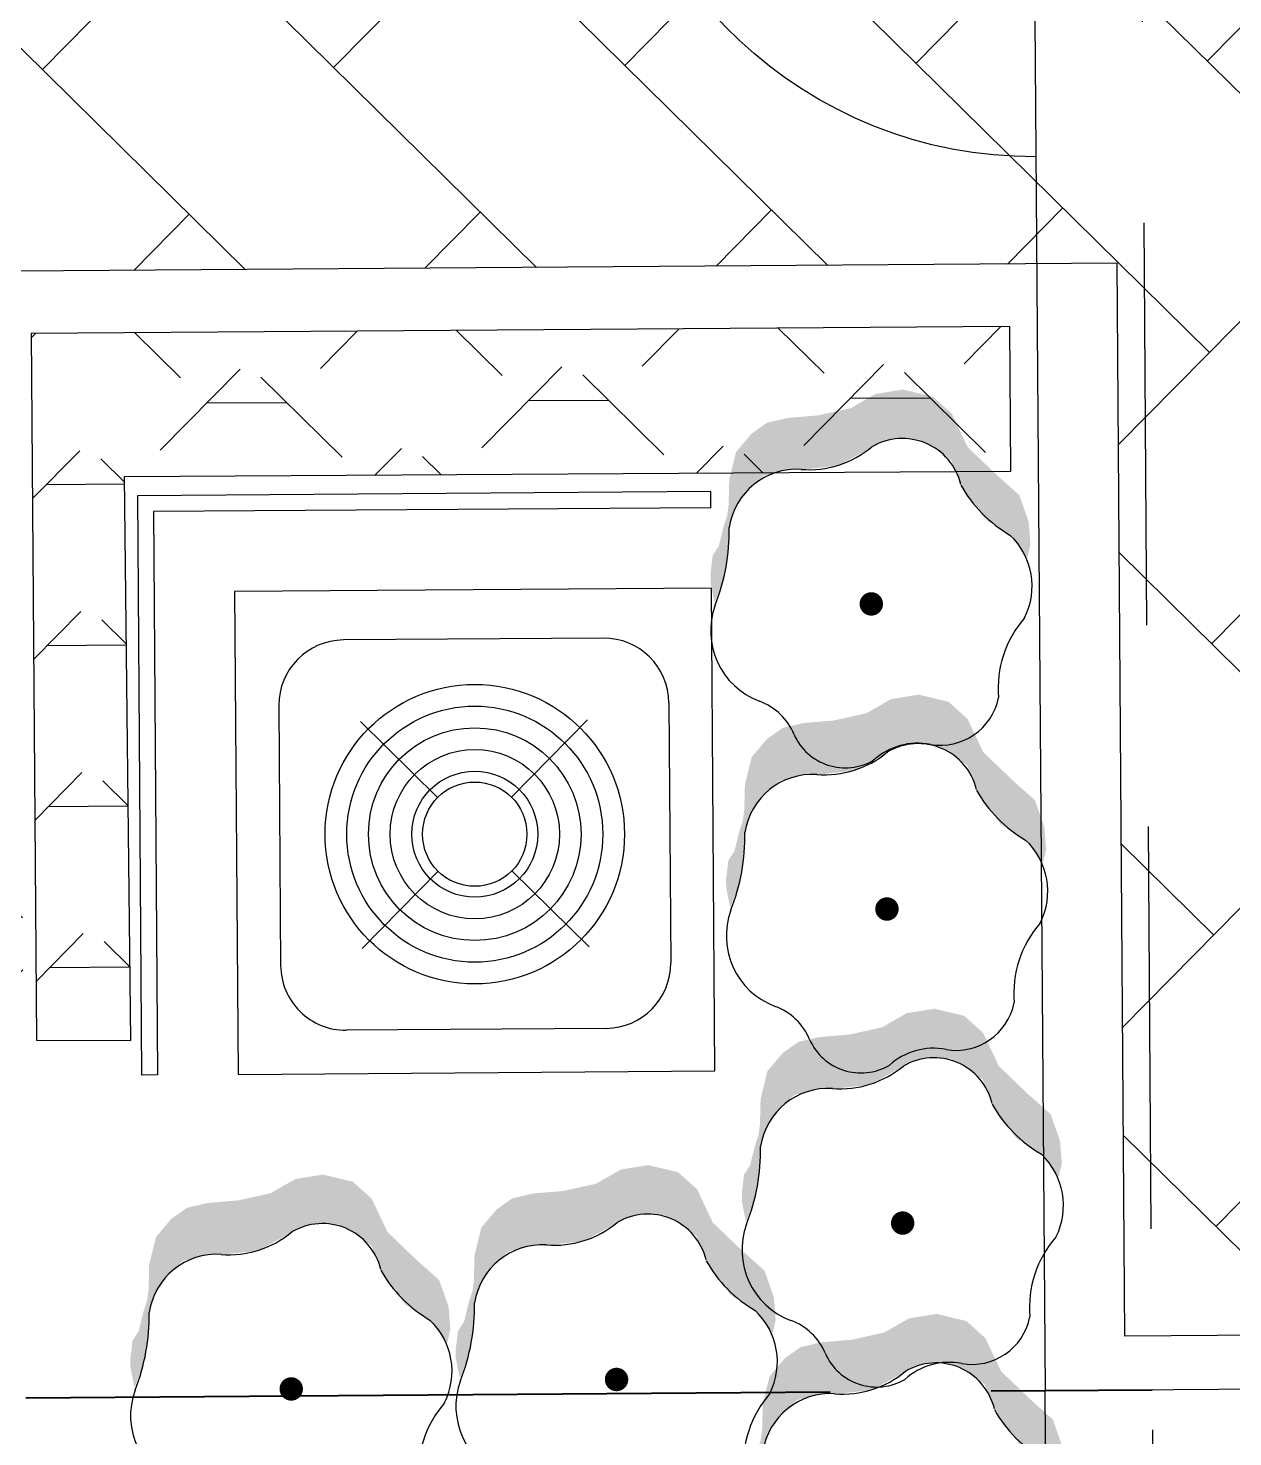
# Model space of a CAD drawing. Header units: feet. Extents: x 919634 to 928945, y 707022 to 708026.
# Drawn here: x 921010.01 to 921017.5, y 707295.02 to 707303.78 of the extents above; entities that cross this region are included whole.
import ezdxf

# ---------------------------------------------------------------- set-up
doc = ezdxf.new("R2010")
doc.units = ezdxf.units.FT
doc.header["$LTSCALE"] = 20
doc.header["$MEASUREMENT"] = 0
doc.linetypes.add('Site Plan$0$HIDDEN2', pattern=[0.1875, 0.125, -0.0625])
doc.linetypes.add('Site Plan$0$PHANTOM2', pattern=[1.25, 0.625, -0.125, 0.125, -0.125, 0.125, -0.125])
for name, color, linetype in [('-u-site-xref', 7, 'Continuous'), ('Site Plan$0$-u-site-fence', 4, 'Site Plan$0$FENCELINE1'), ('Site Plan$0$A-DOOR-EXT_WINDOWS', 253, 'Continuous'), ('Site Plan$0$A-HVAC-EXT', 253, 'Continuous'), ('Site Plan$0$SP-BLDG-ROOF ABOVE', 4, 'Site Plan$0$HIDDEN2'), ('Site Plan$0$SP-LOT PAVERS', 254, 'Continuous'), ('x-RL TH4-LP Block$0$L-002', 253, 'Continuous'), ('x-RL TH4-LP Block$0$LK-SHRB-035M', 253, 'Continuous'), ('x-RL TH4-LP Block$0$LK-SHRB-TRNK', 253, 'Continuous'), ('x-RL TH4-LP Block$0$LP-PATT-SHAR', 253, 'Continuous'), ('x-RL TH4-LP Block$0$LP-SHAR-BRDR-CONT', 253, 'Continuous'), ('x-RL TH4-LP Block$0$LP-SHRB', 253, 'Continuous')]:
    doc.layers.add(name, color=color, linetype=linetype)
doc.layers.add('Site Plan$0$SP-LOT LINES', color=252, linetype='Site Plan$0$PHANTOM2', lineweight=40)
doc.layers.add('Site Plan$0$SP-SIDEWALK', color=2, linetype='Continuous', lineweight=25)
doc.layers.add('x-RL TH4-LP Block$0$LK-SHRB-SHAD', color=253, linetype='Continuous', plot=False)
doc.layers.get('-u-site-xref').off()
doc.linetypes.add('Site Plan$0$FENCELINE1', pattern='A,0.25,-0.1,[133,ltypeshp.shx,S=0.1,R=0,X=-0.1,Y=0],-0.1,1', length=1.45)

# ---------------------------------------------------------------- blocks, each defined once
blk = doc.blocks.new('Site Plan$0$A$C11AE1C12')
at = {"layer": 'Site Plan$0$A-HVAC-EXT'}
for p, q in [((44.00000011394877, 44.54105635897122), (1.139487721957266e-07, 44.54105635897122)), ((1.139487721957266e-07, 44.54105635897122), (1.139487721957266e-07, 2.501133167243097e-06)), ((44.00000011394877, 2.501133167243097e-06), (44.00000011394877, 44.54105635897122)), ((34.00000011394877, 40.00000250113317), (10.00000011394877, 40.00000250113317)), ((4.000000113948772, 34.00000250113317), (4.000000113948772, 10.00000250113317)), ((40.00000011394877, 34.00000250113317), (40.00000011394877, 10.00000250113317)), ((18.5977306969362, 25.40227191814392), (11.52666288505861, 32.47333973002787)), ((25.40226953096135, 25.40227191814392), (32.47333734284621, 32.47333973002787)), ((11.52666288505861, 11.52666527223846), (18.5977306969362, 18.59773308412241)), ((32.47333734284621, 11.52666527223846), (25.40226953096135, 18.59773308412241)), ((34.00000011394877, 4.000002501133167), (10.00000011394877, 4.000002501133167)), ((1.139487721957266e-07, 2.501133167243097e-06), (44.00000011394877, 2.501133167243097e-06))]:
    blk.add_line(p, q, dxfattribs=at)
for radius in [13.81153555240985, 11.81153555240985, 9.81153555240985, 7.81153555240985, 5.81153555240985, 4.81153555240985]:
    blk.add_circle((22.00000011394877, 22.00000250113317), radius, dxfattribs=at)
for centre, start, end in [((10.00000011394877, 34.00000250113317), 90, 180), ((34.00000011394877, 34.00000250113317), 0, 90), ((10.00000011394877, 10.00000250113317), 180, 270), ((34.00000011394877, 10.00000250113317), 270, 0)]:
    blk.add_arc(centre, 6, start, end, dxfattribs=at)
blk = doc.blocks.new('Site Plan$0$A$C05C92244')
at = {"layer": 'Site Plan$0$A-DOOR-EXT_WINDOWS'}
blk.add_lwpolyline([(32.00389335552609, 32.04769828175449), (32.00389335552609, 0.04381521808500111), (30.40369920234298, 0.04381521808500111), (30.40369920234298, 32.04769828175449)], close=True, dxfattribs=at)
blk.add_arc((32.07979910527501, 32.07980389018303), 32.07980487913881, 180.0573418751565, 267.0050566959838, dxfattribs=at)
blk = doc.blocks.new('Site Plan')
at = {"layer": 'Site Plan$0$SP-LOT PAVERS'}
h = blk.add_hatch(dxfattribs=at)
h.set_pattern_fill('AR-HBONE', color=256, scale=0.32, angle=-89.58178215075662)
h.set_pattern_definition([(315.4182178492434, (0, 0), (1.810145136983853, 0.01321298806884015), [3.84, -1.28]), (45.41821784924338, (0.9116790626081567, -0.8984660745381309), (1.810145136983853, 0.01321298806884), [3.84, -1.28])])
h.paths.add_polyline_path([(921009.9839636243, 707297.2674398915), (921009.9482327544, 707302.267369014), (921016.7801595858, 707302.3166832257), (921016.8278002234, 707295.650184147), (921022.328941993, 707295.6890080756), (921022.2527170028, 707306.3554023836), (921002.003234059, 707306.2106940036), (921001.9317731294, 707316.2104388708), (920989.848698126, 707316.1240898904), (920989.9844742971, 707297.1245180732)])
at = {"layer": 'Site Plan$0$-u-site-fence', "ltscale": 0.15}
blk.add_line((921016.297012127, 707295.3125606033, -0.0005186862769879364), (921022.3313242252, 707295.355655081, -0.0005186828971940173), dxfattribs=at)
at = {"layer": 'Site Plan$0$-u-site-fence', "ltscale": 0.15, "elevation": -0.0005186862564574118}
for points in [[(921016.2505976567, 707306.3125095862), (921016.3336674947, 707295.3128225526)], [(921016.4078116961, 707284.3130717339), (921016.3336674947, 707295.3128225526)]]:
    blk.add_lwpolyline(points, dxfattribs=at)
at = {"layer": 'Site Plan$0$SP-BLDG-ROOF ABOVE', "elevation": -0.0005186858842963783}
blk.add_lwpolyline([(921016.9195198489, 707306.3172898884), (921017.0767338882, 707284.317852036)], dxfattribs=at)
at = {"layer": 'Site Plan$0$SP-LOT LINES', "ltscale": 0.4, "elevation": -0.0005187010065281598}
for points in [[(921083.9963695528, 707295.796358849), (921083.8391555105, 707317.7957971088), (920989.8415556733, 707317.1240643827), (920989.9987697157, 707295.124626123)], [(921083.9963695528, 707295.796358849), (921084.1535835951, 707273.7969205893), (920990.1559837579, 707273.1251878632), (920989.9987697157, 707295.124626123)]]:
    blk.add_lwpolyline(points, close=True, dxfattribs=at)
at = {"layer": 'Site Plan$0$SP-SIDEWALK'}
for p, q in [((921016.7801595858, 707302.3166832257, -0.0005186859783595285), (921009.9482327543, 707302.2673690142, -0.0005186898048963448)), ((921016.8278002465, 707295.6501809121, -0.0005186859783595285), (921016.7801595858, 707302.3166832257, -0.0005186859783595285)), ((921014.2548135007, 707300.8981094818, -0.0005186873984012173), (921010.6915518915, 707300.8726454333, -0.0005186893941697701)), ((921010.6915518915, 707300.8726454333, -0.0005186893941697701), (921010.717278233, 707297.2726803633, -0.0005186893941697701)), ((921014.25552811, 707300.7981120351, -0.0005186873984012173), (921014.2548135007, 707300.8981094818, -0.0005186873984012173)), ((921014.25552811, 707300.7981120351, -0.0005186873984012173), (921010.7922639474, 707300.7733625959, -0.0005186893381616008)), ((921010.7922639474, 707300.7733625959, -0.0005186893381616008), (921010.8172756797, 707297.2733949726, -0.0005186893381616008)), ((921010.8172756797, 707297.2733949726, -0.0005186893381616008), (921010.717278233, 707297.2726803633, -0.0005186893941697701)), ((921022.328941993, 707295.6890080756, -0.0005186828971940173), (921016.8278002465, 707295.6501809121, -0.0005186859783595285))]:
    blk.add_line(p, q, dxfattribs=at)
at = {"layer": 'Site Plan$0$-u-site-fence', "xscale": -0.08333333333333348, "yscale": 0.08333333333333336, "zscale": 0.08333333333333334, "rotation": 270.3629522454309}
blk.add_blockref('Site Plan$0$A$C05C92244', (921013.6046454097, 707302.9617983915, -0.0005186877542794644), dxfattribs=at)
at = {"layer": 'Site Plan$0$A-HVAC-EXT', "extrusion": (5.600673917627439e-10, 4.002395768954752e-12, -1), "xscale": -0.06735359270068556, "yscale": 0.06735359270068556, "zscale": -0.06735359270068556, "rotation": 359.5905555558949}
blk.add_blockref('Site Plan$0$A$C11AE1C12', (-921011.317262499, 707297.2770248416, 0.001037348347992893), dxfattribs=at)
blk = doc.blocks.new('x-RL TH4-LP Block$0$SHRUB-LRG-003')
at = {"layer": 'x-RL TH4-LP Block$0$LK-SHRB-SHAD'}
blk.add_hatch(color=256, dxfattribs=at).paths.add_polyline_path([(0.5823448908860502, 0.3294315330898989), (0.5474295743357604, 0.3798421583341067), (0.4893238386986631, 0.4296183674934504), (0.400550371658305, 0.4519936910694149), (0.3208870769566605, 0.4544816724315837), (0.2860343821121365, 0.4594576421304382), (0.2561606452339937, 0.4694095780408851), (0.2486922110144558, 0.4718975594030503), (0.1889447372581845, 0.4868254650123554), (0.1590710003800417, 0.5067293333459943), (0.11923935302916, 0.511705303044856), (0.1018130083369986, 0.5141932878942725), (0.07193927145885759, 0.5141932878942725), (0.007212845196280071, 0.5017533671343983), (0.08312134347994338, 0.472746950344888, 0.0648646510172338), (0.2481422112722598, 0.4529773142842117, -0.006063235190741959), (0.2533806476452352, 0.4520754065480297), (0.2561606452339902, 0.4519936910694149), (0.2585664089195543, 0.4510528702587173, -0.1298769770943451), (0.3586502616521212, 0.400835352371999), (0.368187158527018, 0.3947700604561533), (0.4129977638442224, 0.342522399541739), (0.4175474829881125, 0.3167561325976109, -0.1111018158062776), (0.4322477985017148, 0.2216692041627049, 0.003608637105293954), (0.431885593835192, 0.2171288508789928), (0.4421116295042538, 0.1115232379830715, 0.01201918114312195), (0.4464416540740839, 0.0969859283029848), (0.4827031480732327, 0.02903643405529621), (0.4970634082651255, 0.001177367000945395, 0.007063647914282343), (0.5026189744786382, -0.00579533988766201, -0.04880061465009704), (0.518194794484776, -0.03981776106626), (0.5250242771372431, -0.05306703459047668), (0.5250242771372431, -0.06513047457167076, -0.09793779078480093), (0.5250242771372431, -0.1396888812866095), (0.5250242771372431, -0.1575623564192981), (0.5158012560104854, -0.1715592789416718, -0.1076578746823846), (0.4707952584374393, -0.2398607012645968), (0.4578083691614321, -0.2595696968859471), (0.370676634780164, -0.2919134859794639), (0.2686080374199129, -0.3665530000769373), (0.2138395216300193, -0.4511444535721196), (0.1441341374010587, -0.5009041296371031), (0.1864552610050332, -0.51085606554755), (0.258650126947229, -0.5058800993359576), (0.344995822146057, -0.4763531505789693), (0.4105082821309782, -0.4038727588693121), (0.5001294927654047, -0.3118173578003578), (0.6071770480920389, -0.2620576782481194), (0.6619994876735564, -0.2016774924870717), (0.6854234018013692, -0.1064774068995753), (0.6719034798147039, -0.01823526064753622), (0.6270928744974942, 0.06138022314879166), (0.6046875718388893, 0.1658755449776095), (0.597219137619355, 0.2629069157454111)])
at = {"layer": 'x-RL TH4-LP Block$0$LK-SHRB-035M'}
for centre, radius, start, end in [((-0.08377323303944628, 0.2740128446012911), 0.2410148314504328, 69.66030257962692, 159.1136661743777), ((0.2415069132607339, 1.096206151856169), 0.643263060235758, 247.94846777484, 270.5910199691075), ((0.2135752346658641, 0.2365424991404126), 0.219177793304975, 356.1089469460938, 80.92588036899473), ((-0.4874905437243253, 0.4274506444509889), 0.1908777990837059, 291.9961274456699, 339.2865678889345), ((-0.344252865652015, 0.08553475810634126), 0.1798612492954901, 113.5090499786346, 209.6004086586038), ((0.7466102499786107, 0.1943064552262719), 0.315551059145618, 175.025396269356, 219.3558172424028), ((-0.6576237495174588, -0.1441039940954916), 0.2108728950657779, 348.5773534052316, 41.88863027199043), ((0.3365289680545622, -0.1024096779291419), 0.1921463519017287, 283.2700858267119, 30.18650749245084), ((-0.2650016799213013, -0.2198436052661243), 0.189005064244361, 169.6436695143775, 258.5100727003759), ((0.5861506970211963, -0.6644766057150449), 0.4288702278534303, 119.0130174089596, 149.3178692318652), ((-0.2765590912944358, -0.7487424786725079), 0.3446705058437789, 48.53128869969252, 94.3414469668017), ((0.05444515316131593, -0.2900011770142932), 0.2252759235935523, 242.8610345167374, 316.301893373953)]:
    blk.add_arc(centre, radius, start, end, dxfattribs=at)
at = {"layer": 'x-RL TH4-LP Block$0$LK-SHRB-TRNK', "const_width": 0.0375}
blk.add_lwpolyline([(-0.01875000000000071, 0, 1), (0.01875000000000071, 0, 1)], format="xyb", close=True, dxfattribs=at)
blk = doc.blocks.new('x-RL TH4-LP Block', base_point=(1241.699483058648, -401.8217039814917))
at = {"layer": 'x-RL TH4-LP Block$0$LP-PATT-SHAR'}
h = blk.add_hatch(dxfattribs=at)
h.set_pattern_fill('LAFX-A435-CHAINLINK', color=256, scale=10, pattern_type=2)
h.set_pattern_definition([(45, (1297.248423199751, -333.0392948485678), (0, 10.0000000000064), [0.7071099999999999, -13.4350288425]), (45, (1295.248423199751, -333.0392948485678), (0, 10.0000000000064), [0.7071099999999999, -13.4350288425]), (45, (1297.248423199751, -331.0392948485678), (0, 10.0000000000064), [0.7071099999999999, -13.4350288425]), (45, (1296.748423199751, -330.0392948485678), (0, 10.0000000000064), [0.7071099999999999, -13.4350288425]), (45, (1293.248423199751, -333.0392948485678), (0, 10.0000000000064), [0.7071099999999999, -13.4350288425]), (45, (1295.248423199751, -331.0392948485678), (0, 10.0000000000064), [0.7071099999999999, -13.4350288425]), (45, (1297.248423199751, -329.0392948485678), (0, 10.0000000000064), [0.7071099999999999, -13.4350288425]), (45, (1295.748423199751, -330.0392948485678), (0, 10.0000000000064), [0.7071099999999999, -13.4350288425]), (45, (1296.748423199751, -328.0392948485678), (0, 10.0000000000064), [0.7071099999999999, -13.4350288425]), (45, (1294.748423199751, -330.0392948485678), (0, 10.0000000000064), [0.7071099999999999, -13.4350288425]), (45, (1293.248423199751, -331.0392948485678), (0, 10.0000000000064), [0.7071099999999999, -13.4350288425]), (45, (1295.248423199751, -329.0392948485678), (0, 10.0000000000064), [0.7071099999999999, -13.4350288425]), (45, (1297.248423199751, -327.0392948485678), (0, 10.0000000000064), [0.7071099999999999, -13.4350288425]), (45, (1293.748423199751, -330.0392948485678), (0, 10.0000000000064), [0.7071099999999999, -13.4350288425]), (45, (1295.748423199751, -328.0392948485678), (0, 10.0000000000064), [0.7071099999999999, -13.4350288425]), (45, (1294.748423199751, -328.0392948485678), (0, 10.0000000000064), [0.7071099999999999, -13.4350288425]), (45, (1296.748423199751, -326.0392948485678), (0, 10.0000000000064), [0.7071099999999999, -13.4350288425]), (45, (1293.248423199751, -329.0392948485678), (0, 10.0000000000064), [0.7071099999999999, -13.4350288425]), (45, (1295.248423199751, -327.0392948485678), (0, 10.0000000000064), [0.7071099999999999, -13.4350288425]), (45, (1293.748423199751, -328.0392948485678), (0, 10.0000000000064), [0.7071099999999999, -13.4350288425]), (45, (1295.748423199751, -326.0392948485678), (0, 10.0000000000064), [0.7071099999999999, -13.4350288425]), (45, (1296.748423199751, -324.0392948485678), (0, 10.0000000000064), [0.7071099999999999, -13.4350288425]), (45, (1294.748423199751, -326.0392948485678), (0, 10.0000000000064), [0.7071099999999999, -13.4350288425]), (45, (1293.248423199751, -327.0392948485678), (0, 10.0000000000064), [0.7071099999999999, -13.4350288425]), (45, (1293.748423199751, -326.0392948485678), (0, 10.0000000000064), [0.7071099999999999, -13.4350288425]), (45, (1295.748423199751, -324.0392948485678), (0, 10.0000000000064), [0.7071099999999999, -13.4350288425]), (45, (1294.748423199751, -324.0392948485678), (0, 10.0000000000064), [0.7071099999999999, -13.4350288425]), (45, (1293.248423199751, -325.0392948485678), (0, 10.0000000000064), [0.7071099999999999, -13.4350288425]), (45, (1293.748423199751, -324.0392948485678), (0, 10.0000000000064), [0.7071099999999999, -13.4350288425]), (45, (1292.248423199751, -325.0392948485678), (0, 10.0000000000064), [0.7071099999999999, -13.4350288425]), (45, (1296.748423199751, -332.0392948485678), (0, 10.0000000000064), [0.7071099999999999, -13.4350288425]), (45, (1295.748423199751, -332.0392948485678), (0, 10.0000000000064), [0.7071099999999999, -13.4350288425]), (45, (1294.748423199751, -332.0392948485678), (0, 10.0000000000064), [0.7071099999999999, -13.4350288425]), (45, (1293.748423199751, -332.0392948485678), (0, 10.0000000000064), [0.7071099999999999, -13.4350288425]), (45, (1292.248423199751, -333.0392948485678), (0, 10.0000000000064), [0.7071099999999999, -13.4350288425]), (45, (1291.248423199751, -333.0392948485678), (0, 10.0000000000064), [0.7071099999999999, -13.4350288425]), (45, (1292.248423199751, -331.0392948485678), (0, 10.0000000000064), [0.7071099999999999, -13.4350288425]), (45, (1290.248423199751, -333.0392948485678), (0, 10.0000000000064), [0.7071099999999999, -13.4350288425]), (45, (1292.748423199751, -330.0392948485678), (0, 10.0000000000064), [0.7071099999999999, -13.4350288425]), (45, (1291.248423199751, -331.0392948485678), (0, 10.0000000000064), [0.7071099999999999, -13.4350288425]), (45, (1289.248423199751, -333.0392948485678), (0, 10.0000000000064), [0.7071099999999999, -13.4350288425]), (45, (1291.748423199751, -330.0392948485678), (0, 10.0000000000064), [0.7071099999999999, -13.4350288425]), (45, (1292.248423199751, -329.0392948485678), (0, 10.0000000000064), [0.7071099999999999, -13.4350288425]), (45, (1290.248423199751, -331.0392948485678), (0, 10.0000000000064), [0.7071099999999999, -13.4350288425]), (45, (1288.248423199751, -333.0392948485678), (0, 10.0000000000064), [0.7071099999999999, -13.4350288425]), (45, (1292.748423199751, -328.0392948485678), (0, 10.0000000000064), [0.7071099999999999, -13.4350288425]), (45, (1290.748423199751, -330.0392948485678), (0, 10.0000000000064), [0.7071099999999999, -13.4350288425]), (45, (1291.248423199751, -329.0392948485678), (0, 10.0000000000064), [0.7071099999999999, -13.4350288425]), (45, (1289.248423199751, -331.0392948485678), (0, 10.0000000000064), [0.7071099999999999, -13.4350288425]), (45, (1291.748423199751, -328.0392948485678), (0, 10.0000000000064), [0.7071099999999999, -13.4350288425]), (45, (1289.748423199751, -330.0392948485678), (0, 10.0000000000064), [0.7071099999999999, -13.4350288425]), (45, (1292.248423199751, -327.0392948485678), (0, 10.0000000000064), [0.7071099999999999, -13.4350288425]), (45, (1290.248423199751, -329.0392948485678), (0, 10.0000000000064), [0.7071099999999999, -13.4350288425]), (45, (1288.248423199751, -331.0392948485678), (0, 10.0000000000064), [0.7071099999999999, -13.4350288425]), (45, (1292.748423199751, -326.0392948485678), (0, 10.0000000000064), [0.7071099999999999, -13.4350288425]), (45, (1290.748423199751, -328.0392948485678), (0, 10.0000000000064), [0.7071099999999999, -13.4350288425]), (45, (1288.748423199751, -330.0392948485678), (0, 10.0000000000064), [0.7071099999999999, -13.4350288425]), (45, (1291.248423199751, -327.0392948485678), (0, 10.0000000000064), [0.7071099999999999, -13.4350288425]), (45, (1289.248423199751, -329.0392948485678), (0, 10.0000000000064), [0.7071099999999999, -13.4350288425]), (45, (1291.748423199751, -326.0392948485678), (0, 10.0000000000064), [0.7071099999999999, -13.4350288425]), (45, (1289.748423199751, -328.0392948485678), (0, 10.0000000000064), [0.7071099999999999, -13.4350288425]), (45, (1287.748423199751, -330.0392948485678), (0, 10.0000000000064), [0.7071099999999999, -13.4350288425]), (45, (1290.248423199751, -327.0392948485678), (0, 10.0000000000064), [0.7071099999999999, -13.4350288425]), (45, (1288.248423199751, -329.0392948485678), (0, 10.0000000000064), [0.7071099999999999, -13.4350288425]), (45, (1292.748423199751, -324.0392948485678), (0, 10.0000000000064), [0.7071099999999999, -13.4350288425]), (45, (1290.748423199751, -326.0392948485678), (0, 10.0000000000064), [0.7071099999999999, -13.4350288425]), (45, (1288.748423199751, -328.0392948485678), (0, 10.0000000000064), [0.7071099999999999, -13.4350288425]), (45, (1289.248423199751, -327.0392948485678), (0, 10.0000000000064), [0.7071099999999999, -13.4350288425]), (45, (1291.748423199751, -324.0392948485678), (0, 10.0000000000064), [0.7071099999999999, -13.4350288425]), (45, (1289.748423199751, -326.0392948485678), (0, 10.0000000000064), [0.7071099999999999, -13.4350288425]), (45, (1287.748423199751, -328.0392948485678), (0, 10.0000000000064), [0.7071099999999999, -13.4350288425]), (45, (1288.248423199751, -327.0392948485678), (0, 10.0000000000064), [0.7071099999999999, -13.4350288425]), (45, (1290.748423199751, -324.0392948485678), (0, 10.0000000000064), [0.7071099999999999, -13.4350288425]), (45, (1288.748423199751, -326.0392948485678), (0, 10.0000000000064), [0.7071099999999999, -13.4350288425]), (45, (1289.248423199751, -325.0392948485678), (0, 10.0000000000064), [0.7071099999999999, -13.4350288425]), (45, (1289.748423199751, -324.0392948485678), (0, 10.0000000000064), [0.7071099999999999, -13.4350288425]), (45, (1287.748423199751, -326.0392948485678), (0, 10.0000000000064), [0.7071099999999999, -13.4350288425]), (45, (1288.248423199751, -325.0392948485678), (0, 10.0000000000064), [0.7071099999999999, -13.4350288425]), (45, (1288.748423199751, -324.0392948485678), (0, 10.0000000000064), [0.7071099999999999, -13.4350288425]), (45, (1287.748423199751, -324.0392948485678), (0, 10.0000000000064), [0.7071099999999999, -13.4350288425]), (45, (1292.748423199751, -332.0392948485678), (0, 10.0000000000064), [0.7071099999999999, -13.4350288425]), (45, (1291.748423199751, -332.0392948485678), (0, 10.0000000000064), [0.7071099999999999, -13.4350288425]), (45, (1290.748423199751, -332.0392948485678), (0, 10.0000000000064), [0.7071099999999999, -13.4350288425]), (45, (1289.748423199751, -332.0392948485678), (0, 10.0000000000064), [0.7071099999999999, -13.4350288425]), (45, (1288.748423199751, -332.0392948485678), (0, 10.0000000000064), [0.7071099999999999, -13.4350288425]), (45, (1287.748423199751, -332.0392948485678), (0, 10.0000000000064), [0.7071099999999999, -13.4350288425]), (45, (1296.248423199751, -333.0392948485678), (0, 10.0000000000064), [0.7071099999999999, -13.4350288425]), (45, (1296.248423199751, -331.0392948485678), (0, 10.0000000000064), [0.7071099999999999, -13.4350288425]), (45, (1294.248423199751, -333.0392948485678), (0, 10.0000000000064), [0.7071099999999999, -13.4350288425]), (45, (1296.248423199751, -329.0392948485678), (0, 10.0000000000064), [0.7071099999999999, -13.4350288425]), (45, (1294.248423199751, -331.0392948485678), (0, 10.0000000000064), [0.7071099999999999, -13.4350288425]), (45, (1296.248423199751, -327.0392948485678), (0, 10.0000000000064), [0.7071099999999999, -13.4350288425]), (45, (1294.248423199751, -329.0392948485678), (0, 10.0000000000064), [0.7071099999999999, -13.4350288425]), (45, (1297.248423199751, -325.0392948485678), (0, 10.0000000000064), [0.7071099999999999, -13.4350288425]), (45, (1296.248423199751, -325.0392948485678), (0, 10.0000000000064), [0.7071099999999999, -13.4350288425]), (45, (1294.248423199751, -327.0392948485678), (0, 10.0000000000064), [0.7071099999999999, -13.4350288425]), (45, (1295.248423199751, -325.0392948485678), (0, 10.0000000000064), [0.7071099999999999, -13.4350288425]), (45, (1294.248423199751, -325.0392948485678), (0, 10.0000000000064), [0.7071099999999999, -13.4350288425]), (45, (1291.248423199751, -325.0392948485678), (0, 10.0000000000064), [0.7071099999999999, -13.4350288425]), (45, (1290.248423199751, -325.0392948485678), (0, 10.0000000000064), [0.7071099999999999, -13.4350288425]), (90, (1297.748423199751, -324.5392948485678), (-10, 6.123233995736766e-16), [0.5, -9.5]), (90, (1297.748423199751, -332.5392948485678), (-10, 6.123233995736766e-16), [0.5, -9.5]), (90, (1297.748423199751, -330.5392948485678), (-10, 6.123233995736766e-16), [0.5, -9.5]), (90, (1297.748423199751, -328.5392948485678), (-10, 6.123233995736766e-16), [0.5, -9.5]), (90, (1297.748423199751, -326.5392948485678), (-10, 6.123233995736766e-16), [0.5, -9.5]), (90, (1297.248423199751, -331.5392948485678), (-10, 6.123233995736766e-16), [0.5, -9.5]), (90, (1297.248423199751, -329.5392948485678), (-10, 6.123233995736766e-16), [0.5, -9.5]), (90, (1297.248423199751, -327.5392948485678), (-10, 6.123233995736766e-16), [0.5, -9.5]), (90, (1297.248423199751, -325.5392948485678), (-10, 6.123233995736766e-16), [0.5, -9.5]), (90, (1297.248423199751, -323.5392948485678), (-10, 6.123233995736766e-16), [0.5, -9.5]), (90, (1296.748423199751, -332.5392948485678), (-10, 6.123233995736766e-16), [0.5, -9.5]), (90, (1296.748423199751, -330.5392948485678), (-10, 6.123233995736766e-16), [0.5, -9.5]), (90, (1296.748423199751, -328.5392948485678), (-10, 6.123233995736766e-16), [0.5, -9.5]), (90, (1296.748423199751, -326.5392948485678), (-10, 6.123233995736766e-16), [0.5, -9.5]), (90, (1296.748423199751, -324.5392948485678), (-10, 6.123233995736766e-16), [0.5, -9.5]), (90, (1296.748423199751, -332.5392948485678), (-10, 6.123233995736766e-16), [0.5, -9.5]), (90, (1296.748423199751, -330.5392948485678), (-10, 6.123233995736766e-16), [0.5, -9.5]), (90, (1296.748423199751, -328.5392948485678), (-10, 6.123233995736766e-16), [0.5, -9.5]), (90, (1296.748423199751, -326.5392948485678), (-10, 6.123233995736766e-16), [0.5, -9.5]), (90, (1296.748423199751, -324.5392948485678), (-10, 6.123233995736766e-16), [0.5, -9.5]), (90, (1296.248423199751, -331.5392948485678), (-10, 6.123233995736766e-16), [0.5, -9.5]), (90, (1296.248423199751, -329.5392948485678), (-10, 6.123233995736766e-16), [0.5, -9.5]), (90, (1296.248423199751, -327.5392948485678), (-10, 6.123233995736766e-16), [0.5, -9.5]), (90, (1296.248423199751, -325.5392948485678), (-10, 6.123233995736766e-16), [0.5, -9.5]), (90, (1296.248423199751, -323.5392948485678), (-10, 6.123233995736766e-16), [0.5, -9.5]), (90, (1295.748423199751, -332.5392948485678), (-10, 6.123233995736766e-16), [0.5, -9.5]), (90, (1295.748423199751, -332.5392948485678), (-10, 6.123233995736766e-16), [0.5, -9.5]), (90, (1295.748423199751, -330.5392948485678), (-10, 6.123233995736766e-16), [0.5, -9.5]), (90, (1295.748423199751, -330.5392948485678), (-10, 6.123233995736766e-16), [0.5, -9.5]), (90, (1295.748423199751, -328.5392948485678), (-10, 6.123233995736766e-16), [0.5, -9.5]), (90, (1295.748423199751, -328.5392948485678), (-10, 6.123233995736766e-16), [0.5, -9.5]), (90, (1295.748423199751, -326.5392948485678), (-10, 6.123233995736766e-16), [0.5, -9.5]), (90, (1295.748423199751, -326.5392948485678), (-10, 6.123233995736766e-16), [0.5, -9.5]), (90, (1295.748423199751, -324.5392948485678), (-10, 6.123233995736766e-16), [0.5, -9.5]), (90, (1295.748423199751, -324.5392948485678), (-10, 6.123233995736766e-16), [0.5, -9.5]), (90, (1295.248423199751, -331.5392948485678), (-10, 6.123233995736766e-16), [0.5, -9.5]), (90, (1295.248423199751, -329.5392948485678), (-10, 6.123233995736766e-16), [0.5, -9.5]), (90, (1295.248423199751, -327.5392948485678), (-10, 6.123233995736766e-16), [0.5, -9.5]), (90, (1295.248423199751, -325.5392948485678), (-10, 6.123233995736766e-16), [0.5, -9.5]), (90, (1295.248423199751, -323.5392948485678), (-10, 6.123233995736766e-16), [0.5, -9.5]), (90, (1294.748423199751, -332.5392948485678), (-10, 6.123233995736766e-16), [0.5, -9.5]), (90, (1294.748423199751, -332.5392948485678), (-10, 6.123233995736766e-16), [0.5, -9.5]), (90, (1294.748423199751, -330.5392948485678), (-10, 6.123233995736766e-16), [0.5, -9.5]), (90, (1294.748423199751, -330.5392948485678), (-10, 6.123233995736766e-16), [0.5, -9.5]), (90, (1294.748423199751, -328.5392948485678), (-10, 6.123233995736766e-16), [0.5, -9.5]), (90, (1294.748423199751, -328.5392948485678), (-10, 6.123233995736766e-16), [0.5, -9.5]), (90, (1294.748423199751, -326.5392948485678), (-10, 6.123233995736766e-16), [0.5, -9.5]), (90, (1294.748423199751, -326.5392948485678), (-10, 6.123233995736766e-16), [0.5, -9.5]), (90, (1294.748423199751, -324.5392948485678), (-10, 6.123233995736766e-16), [0.5, -9.5]), (90, (1294.748423199751, -324.5392948485678), (-10, 6.123233995736766e-16), [0.5, -9.5]), (90, (1294.248423199751, -331.5392948485678), (-10, 6.123233995736766e-16), [0.5, -9.5]), (90, (1294.248423199751, -329.5392948485678), (-10, 6.123233995736766e-16), [0.5, -9.5]), (90, (1294.248423199751, -327.5392948485678), (-10, 6.123233995736766e-16), [0.5, -9.5]), (90, (1294.248423199751, -325.5392948485678), (-10, 6.123233995736766e-16), [0.5, -9.5]), (90, (1294.248423199751, -323.5392948485678), (-10, 6.123233995736766e-16), [0.5, -9.5]), (90, (1293.748423199751, -332.5392948485678), (-10, 6.123233995736766e-16), [0.5, -9.5]), (90, (1293.748423199751, -332.5392948485678), (-10, 6.123233995736766e-16), [0.5, -9.5]), (90, (1293.748423199751, -330.5392948485678), (-10, 6.123233995736766e-16), [0.5, -9.5]), (90, (1293.748423199751, -330.5392948485678), (-10, 6.123233995736766e-16), [0.5, -9.5]), (90, (1293.748423199751, -328.5392948485678), (-10, 6.123233995736766e-16), [0.5, -9.5]), (90, (1293.748423199751, -328.5392948485678), (-10, 6.123233995736766e-16), [0.5, -9.5]), (90, (1293.748423199751, -326.5392948485678), (-10, 6.123233995736766e-16), [0.5, -9.5]), (90, (1293.748423199751, -326.5392948485678), (-10, 6.123233995736766e-16), [0.5, -9.5]), (90, (1293.748423199751, -324.5392948485678), (-10, 6.123233995736766e-16), [0.5, -9.5]), (90, (1293.748423199751, -324.5392948485678), (-10, 6.123233995736766e-16), [0.5, -9.5]), (90, (1293.248423199751, -331.5392948485678), (-10, 6.123233995736766e-16), [0.5, -9.5]), (90, (1293.248423199751, -329.5392948485678), (-10, 6.123233995736766e-16), [0.5, -9.5]), (90, (1293.248423199751, -327.5392948485678), (-10, 6.123233995736766e-16), [0.5, -9.5]), (90, (1293.248423199751, -325.5392948485678), (-10, 6.123233995736766e-16), [0.5, -9.5]), (90, (1293.248423199751, -323.5392948485678), (-10, 6.123233995736766e-16), [0.5, -9.5]), (90, (1292.748423199751, -332.5392948485678), (-10, 6.123233995736766e-16), [0.5, -9.5]), (90, (1292.748423199751, -330.5392948485678), (-10, 6.123233995736766e-16), [0.5, -9.5]), (90, (1292.748423199751, -328.5392948485678), (-10, 6.123233995736766e-16), [0.5, -9.5]), (90, (1292.748423199751, -326.5392948485678), (-10, 6.123233995736766e-16), [0.5, -9.5]), (90, (1292.748423199751, -324.5392948485678), (-10, 6.123233995736766e-16), [0.5, -9.5]), (90, (1292.748423199751, -332.5392948485678), (-10, 6.123233995736766e-16), [0.5, -9.5]), (90, (1292.748423199751, -330.5392948485678), (-10, 6.123233995736766e-16), [0.5, -9.5]), (90, (1292.748423199751, -328.5392948485678), (-10, 6.123233995736766e-16), [0.5, -9.5]), (90, (1292.748423199751, -326.5392948485678), (-10, 6.123233995736766e-16), [0.5, -9.5]), (90, (1292.748423199751, -324.5392948485678), (-10, 6.123233995736766e-16), [0.5, -9.5]), (90, (1292.248423199751, -331.5392948485678), (-10, 6.123233995736766e-16), [0.5, -9.5]), (90, (1292.248423199751, -329.5392948485678), (-10, 6.123233995736766e-16), [0.5, -9.5]), (90, (1292.248423199751, -327.5392948485678), (-10, 6.123233995736766e-16), [0.5, -9.5]), (90, (1292.248423199751, -325.5392948485678), (-10, 6.123233995736766e-16), [0.5, -9.5]), (90, (1292.248423199751, -323.5392948485678), (-10, 6.123233995736766e-16), [0.5, -9.5]), (90, (1291.748423199751, -332.5392948485678), (-10, 6.123233995736766e-16), [0.5, -9.5]), (90, (1291.748423199751, -330.5392948485678), (-10, 6.123233995736766e-16), [0.5, -9.5]), (90, (1291.748423199751, -328.5392948485678), (-10, 6.123233995736766e-16), [0.5, -9.5]), (90, (1291.748423199751, -326.5392948485678), (-10, 6.123233995736766e-16), [0.5, -9.5]), (90, (1291.748423199751, -324.5392948485678), (-10, 6.123233995736766e-16), [0.5, -9.5]), (90, (1291.748423199751, -332.5392948485678), (-10, 6.123233995736766e-16), [0.5, -9.5]), (90, (1291.748423199751, -330.5392948485678), (-10, 6.123233995736766e-16), [0.5, -9.5]), (90, (1291.748423199751, -328.5392948485678), (-10, 6.123233995736766e-16), [0.5, -9.5]), (90, (1291.748423199751, -326.5392948485678), (-10, 6.123233995736766e-16), [0.5, -9.5]), (90, (1291.748423199751, -324.5392948485678), (-10, 6.123233995736766e-16), [0.5, -9.5]), (90, (1291.248423199751, -331.5392948485678), (-10, 6.123233995736766e-16), [0.5, -9.5]), (90, (1291.248423199751, -329.5392948485678), (-10, 6.123233995736766e-16), [0.5, -9.5]), (90, (1291.248423199751, -327.5392948485678), (-10, 6.123233995736766e-16), [0.5, -9.5]), (90, (1291.248423199751, -325.5392948485678), (-10, 6.123233995736766e-16), [0.5, -9.5]), (90, (1291.248423199751, -323.5392948485678), (-10, 6.123233995736766e-16), [0.5, -9.5]), (90, (1290.748423199751, -332.5392948485678), (-10, 6.123233995736766e-16), [0.5, -9.5]), (90, (1290.748423199751, -332.5392948485678), (-10, 6.123233995736766e-16), [0.5, -9.5]), (90, (1290.748423199751, -330.5392948485678), (-10, 6.123233995736766e-16), [0.5, -9.5]), (90, (1290.748423199751, -330.5392948485678), (-10, 6.123233995736766e-16), [0.5, -9.5]), (90, (1290.748423199751, -328.5392948485678), (-10, 6.123233995736766e-16), [0.5, -9.5]), (90, (1290.748423199751, -328.5392948485678), (-10, 6.123233995736766e-16), [0.5, -9.5]), (90, (1290.748423199751, -326.5392948485678), (-10, 6.123233995736766e-16), [0.5, -9.5]), (90, (1290.748423199751, -326.5392948485678), (-10, 6.123233995736766e-16), [0.5, -9.5]), (90, (1290.748423199751, -324.5392948485678), (-10, 6.123233995736766e-16), [0.5, -9.5]), (90, (1290.748423199751, -324.5392948485678), (-10, 6.123233995736766e-16), [0.5, -9.5]), (90, (1290.248423199751, -331.5392948485678), (-10, 6.123233995736766e-16), [0.5, -9.5]), (90, (1290.248423199751, -329.5392948485678), (-10, 6.123233995736766e-16), [0.5, -9.5]), (90, (1290.248423199751, -327.5392948485678), (-10, 6.123233995736766e-16), [0.5, -9.5]), (90, (1290.248423199751, -325.5392948485678), (-10, 6.123233995736766e-16), [0.5, -9.5]), (90, (1290.248423199751, -323.5392948485678), (-10, 6.123233995736766e-16), [0.5, -9.5]), (90, (1289.748423199751, -332.5392948485678), (-10, 6.123233995736766e-16), [0.5, -9.5]), (90, (1289.748423199751, -332.5392948485678), (-10, 6.123233995736766e-16), [0.5, -9.5]), (90, (1289.748423199751, -330.5392948485678), (-10, 6.123233995736766e-16), [0.5, -9.5]), (90, (1289.748423199751, -330.5392948485678), (-10, 6.123233995736766e-16), [0.5, -9.5]), (90, (1289.748423199751, -328.5392948485678), (-10, 6.123233995736766e-16), [0.5, -9.5]), (90, (1289.748423199751, -328.5392948485678), (-10, 6.123233995736766e-16), [0.5, -9.5]), (90, (1289.748423199751, -326.5392948485678), (-10, 6.123233995736766e-16), [0.5, -9.5]), (90, (1289.748423199751, -326.5392948485678), (-10, 6.123233995736766e-16), [0.5, -9.5]), (90, (1289.748423199751, -324.5392948485678), (-10, 6.123233995736766e-16), [0.5, -9.5]), (90, (1289.748423199751, -324.5392948485678), (-10, 6.123233995736766e-16), [0.5, -9.5]), (90, (1289.248423199751, -331.5392948485678), (-10, 6.123233995736766e-16), [0.5, -9.5]), (90, (1289.248423199751, -329.5392948485678), (-10, 6.123233995736766e-16), [0.5, -9.5]), (90, (1289.248423199751, -327.5392948485678), (-10, 6.123233995736766e-16), [0.5, -9.5]), (90, (1289.248423199751, -325.5392948485678), (-10, 6.123233995736766e-16), [0.5, -9.5]), (90, (1289.248423199751, -323.5392948485678), (-10, 6.123233995736766e-16), [0.5, -9.5]), (90, (1288.748423199751, -332.5392948485678), (-10, 6.123233995736766e-16), [0.5, -9.5]), (90, (1288.748423199751, -332.5392948485678), (-10, 6.123233995736766e-16), [0.5, -9.5]), (90, (1288.748423199751, -330.5392948485678), (-10, 6.123233995736766e-16), [0.5, -9.5]), (90, (1288.748423199751, -330.5392948485678), (-10, 6.123233995736766e-16), [0.5, -9.5]), (90, (1288.748423199751, -328.5392948485678), (-10, 6.123233995736766e-16), [0.5, -9.5]), (90, (1288.748423199751, -328.5392948485678), (-10, 6.123233995736766e-16), [0.5, -9.5]), (90, (1288.748423199751, -326.5392948485678), (-10, 6.123233995736766e-16), [0.5, -9.5]), (90, (1288.748423199751, -326.5392948485678), (-10, 6.123233995736766e-16), [0.5, -9.5]), (90, (1288.748423199751, -324.5392948485678), (-10, 6.123233995736766e-16), [0.5, -9.5]), (90, (1288.748423199751, -324.5392948485678), (-10, 6.123233995736766e-16), [0.5, -9.5]), (90, (1288.248423199751, -331.5392948485678), (-10, 6.123233995736766e-16), [0.5, -9.5]), (90, (1288.248423199751, -329.5392948485678), (-10, 6.123233995736766e-16), [0.5, -9.5]), (90, (1288.248423199751, -327.5392948485678), (-10, 6.123233995736766e-16), [0.5, -9.5]), (90, (1288.248423199751, -325.5392948485678), (-10, 6.123233995736766e-16), [0.5, -9.5]), (90, (1288.248423199751, -323.5392948485678), (-10, 6.123233995736766e-16), [0.5, -9.5]), (90, (1287.748423199751, -332.5392948485678), (-10, 6.123233995736766e-16), [0.5, -9.5]), (90, (1287.748423199751, -330.5392948485678), (-10, 6.123233995736766e-16), [0.5, -9.5]), (90, (1287.748423199751, -328.5392948485678), (-10, 6.123233995736766e-16), [0.5, -9.5]), (90, (1287.748423199751, -326.5392948485678), (-10, 6.123233995736766e-16), [0.5, -9.5]), (90, (1287.748423199751, -324.5392948485678), (-10, 6.123233995736766e-16), [0.5, -9.5]), (135, (1297.748423199751, -324.0392948485678), (-10.0000000000064, 1.110223024625157e-15), [0.7071099999999999, -13.4350288425]), (135, (1296.748423199751, -324.0392948485678), (-10.0000000000064, 1.110223024625157e-15), [0.7071099999999999, -13.4350288425]), (135, (1295.748423199751, -324.0392948485678), (-10.0000000000064, 1.110223024625157e-15), [0.7071099999999999, -13.4350288425]), (135, (1294.748423199751, -324.0392948485678), (-10.0000000000064, 1.110223024625157e-15), [0.7071099999999999, -13.4350288425]), (135, (1295.248423199751, -327.0392948485678), (-10.0000000000064, 1.110223024625157e-15), [0.7071099999999999, -13.4350288425]), (135, (1295.248423199751, -329.0392948485678), (-10.0000000000064, 1.110223024625157e-15), [0.7071099999999999, -13.4350288425]), (135, (1295.248423199751, -331.0392948485678), (-10.0000000000064, 1.110223024625157e-15), [0.7071099999999999, -13.4350288425]), (135, (1295.248423199751, -333.0392948485678), (-10.0000000000064, 1.110223024625157e-15), [0.7071099999999999, -13.4350288425]), (135, (1292.748423199751, -332.0392948485678), (-10.0000000000064, 1.110223024625157e-15), [0.7071099999999999, -13.4350288425]), (135, (1291.748423199751, -332.0392948485678), (-10.0000000000064, 1.110223024625157e-15), [0.7071099999999999, -13.4350288425]), (135, (1290.748423199751, -332.0392948485678), (-10.0000000000064, 1.110223024625157e-15), [0.7071099999999999, -13.4350288425]), (135, (1293.248423199751, -325.0392948485678), (-10.0000000000064, 1.110223024625157e-15), [0.7071099999999999, -13.4350288425]), (135, (1292.248423199751, -325.0392948485678), (-10.0000000000064, 1.110223024625157e-15), [0.7071099999999999, -13.4350288425]), (135, (1293.248423199751, -327.0392948485678), (-10.0000000000064, 1.110223024625157e-15), [0.7071099999999999, -13.4350288425]), (135, (1291.248423199751, -325.0392948485678), (-10.0000000000064, 1.110223024625157e-15), [0.7071099999999999, -13.4350288425]), (135, (1292.248423199751, -327.0392948485678), (-10.0000000000064, 1.110223024625157e-15), [0.7071099999999999, -13.4350288425]), (135, (1290.248423199751, -325.0392948485678), (-10.0000000000064, 1.110223024625157e-15), [0.7071099999999999, -13.4350288425]), (135, (1293.248423199751, -329.0392948485678), (-10.0000000000064, 1.110223024625157e-15), [0.7071099999999999, -13.4350288425]), (135, (1291.248423199751, -327.0392948485678), (-10.0000000000064, 1.110223024625157e-15), [0.7071099999999999, -13.4350288425]), (135, (1289.248423199751, -325.0392948485678), (-10.0000000000064, 1.110223024625157e-15), [0.7071099999999999, -13.4350288425]), (135, (1292.248423199751, -329.0392948485678), (-10.0000000000064, 1.110223024625157e-15), [0.7071099999999999, -13.4350288425]), (135, (1290.248423199751, -327.0392948485678), (-10.0000000000064, 1.110223024625157e-15), [0.7071099999999999, -13.4350288425]), (135, (1288.248423199751, -325.0392948485678), (-10.0000000000064, 1.110223024625157e-15), [0.7071099999999999, -13.4350288425]), (135, (1293.248423199751, -331.0392948485678), (-10.0000000000064, 1.110223024625157e-15), [0.7071099999999999, -13.4350288425]), (135, (1291.248423199751, -329.0392948485678), (-10.0000000000064, 1.110223024625157e-15), [0.7071099999999999, -13.4350288425]), (135, (1289.248423199751, -327.0392948485678), (-10.0000000000064, 1.110223024625157e-15), [0.7071099999999999, -13.4350288425]), (135, (1292.248423199751, -331.0392948485678), (-10.0000000000064, 1.110223024625157e-15), [0.7071099999999999, -13.4350288425]), (135, (1290.248423199751, -329.0392948485678), (-10.0000000000064, 1.110223024625157e-15), [0.7071099999999999, -13.4350288425]), (135, (1288.248423199751, -327.0392948485678), (-10.0000000000064, 1.110223024625157e-15), [0.7071099999999999, -13.4350288425]), (135, (1293.248423199751, -333.0392948485678), (-10.0000000000064, 1.110223024625157e-15), [0.7071099999999999, -13.4350288425]), (135, (1291.248423199751, -331.0392948485678), (-10.0000000000064, 1.110223024625157e-15), [0.7071099999999999, -13.4350288425]), (135, (1289.248423199751, -329.0392948485678), (-10.0000000000064, 1.110223024625157e-15), [0.7071099999999999, -13.4350288425]), (135, (1292.248423199751, -333.0392948485678), (-10.0000000000064, 1.110223024625157e-15), [0.7071099999999999, -13.4350288425]), (135, (1290.248423199751, -331.0392948485678), (-10.0000000000064, 1.110223024625157e-15), [0.7071099999999999, -13.4350288425]), (135, (1288.248423199751, -329.0392948485678), (-10.0000000000064, 1.110223024625157e-15), [0.7071099999999999, -13.4350288425]), (135, (1291.248423199751, -333.0392948485678), (-10.0000000000064, 1.110223024625157e-15), [0.7071099999999999, -13.4350288425]), (135, (1289.248423199751, -331.0392948485678), (-10.0000000000064, 1.110223024625157e-15), [0.7071099999999999, -13.4350288425]), (135, (1290.248423199751, -333.0392948485678), (-10.0000000000064, 1.110223024625157e-15), [0.7071099999999999, -13.4350288425]), (135, (1288.248423199751, -331.0392948485678), (-10.0000000000064, 1.110223024625157e-15), [0.7071099999999999, -13.4350288425]), (135, (1289.248423199751, -333.0392948485678), (-10.0000000000064, 1.110223024625157e-15), [0.7071099999999999, -13.4350288425]), (135, (1288.248423199751, -333.0392948485678), (-10.0000000000064, 1.110223024625157e-15), [0.7071099999999999, -13.4350288425]), (135, (1297.248423199751, -325.0392948485678), (-10.0000000000064, 1.110223024625157e-15), [0.7071099999999999, -13.4350288425]), (135, (1297.748423199751, -326.0392948485678), (-10.0000000000064, 1.110223024625157e-15), [0.7071099999999999, -13.4350288425]), (135, (1296.248423199751, -325.0392948485678), (-10.0000000000064, 1.110223024625157e-15), [0.7071099999999999, -13.4350288425]), (135, (1296.748423199751, -326.0392948485678), (-10.0000000000064, 1.110223024625157e-15), [0.7071099999999999, -13.4350288425]), (135, (1297.248423199751, -327.0392948485678), (-10.0000000000064, 1.110223024625157e-15), [0.7071099999999999, -13.4350288425]), (135, (1295.248423199751, -325.0392948485678), (-10.0000000000064, 1.110223024625157e-15), [0.7071099999999999, -13.4350288425]), (135, (1297.748423199751, -328.0392948485678), (-10.0000000000064, 1.110223024625157e-15), [0.7071099999999999, -13.4350288425]), (135, (1295.748423199751, -326.0392948485678), (-10.0000000000064, 1.110223024625157e-15), [0.7071099999999999, -13.4350288425]), (135, (1293.748423199751, -324.0392948485678), (-10.0000000000064, 1.110223024625157e-15), [0.7071099999999999, -13.4350288425]), (135, (1296.248423199751, -327.0392948485678), (-10.0000000000064, 1.110223024625157e-15), [0.7071099999999999, -13.4350288425]), (135, (1294.248423199751, -325.0392948485678), (-10.0000000000064, 1.110223024625157e-15), [0.7071099999999999, -13.4350288425]), (135, (1296.748423199751, -328.0392948485678), (-10.0000000000064, 1.110223024625157e-15), [0.7071099999999999, -13.4350288425]), (135, (1294.748423199751, -326.0392948485678), (-10.0000000000064, 1.110223024625157e-15), [0.7071099999999999, -13.4350288425]), (135, (1292.748423199751, -324.0392948485678), (-10.0000000000064, 1.110223024625157e-15), [0.7071099999999999, -13.4350288425]), (135, (1297.248423199751, -329.0392948485678), (-10.0000000000064, 1.110223024625157e-15), [0.7071099999999999, -13.4350288425]), (135, (1297.748423199751, -330.0392948485678), (-10.0000000000064, 1.110223024625157e-15), [0.7071099999999999, -13.4350288425]), (135, (1295.748423199751, -328.0392948485678), (-10.0000000000064, 1.110223024625157e-15), [0.7071099999999999, -13.4350288425]), (135, (1293.748423199751, -326.0392948485678), (-10.0000000000064, 1.110223024625157e-15), [0.7071099999999999, -13.4350288425]), (135, (1291.748423199751, -324.0392948485678), (-10.0000000000064, 1.110223024625157e-15), [0.7071099999999999, -13.4350288425]), (135, (1296.248423199751, -329.0392948485678), (-10.0000000000064, 1.110223024625157e-15), [0.7071099999999999, -13.4350288425]), (135, (1294.248423199751, -327.0392948485678), (-10.0000000000064, 1.110223024625157e-15), [0.7071099999999999, -13.4350288425]), (135, (1296.748423199751, -330.0392948485678), (-10.0000000000064, 1.110223024625157e-15), [0.7071099999999999, -13.4350288425]), (135, (1294.748423199751, -328.0392948485678), (-10.0000000000064, 1.110223024625157e-15), [0.7071099999999999, -13.4350288425]), (135, (1292.748423199751, -326.0392948485678), (-10.0000000000064, 1.110223024625157e-15), [0.7071099999999999, -13.4350288425]), (135, (1290.748423199751, -324.0392948485678), (-10.0000000000064, 1.110223024625157e-15), [0.7071099999999999, -13.4350288425]), (135, (1297.248423199751, -331.0392948485678), (-10.0000000000064, 1.110223024625157e-15), [0.7071099999999999, -13.4350288425]), (135, (1297.748423199751, -332.0392948485678), (-10.0000000000064, 1.110223024625157e-15), [0.7071099999999999, -13.4350288425]), (135, (1295.748423199751, -330.0392948485678), (-10.0000000000064, 1.110223024625157e-15), [0.7071099999999999, -13.4350288425]), (135, (1293.748423199751, -328.0392948485678), (-10.0000000000064, 1.110223024625157e-15), [0.7071099999999999, -13.4350288425]), (135, (1291.748423199751, -326.0392948485678), (-10.0000000000064, 1.110223024625157e-15), [0.7071099999999999, -13.4350288425]), (135, (1289.748423199751, -324.0392948485678), (-10.0000000000064, 1.110223024625157e-15), [0.7071099999999999, -13.4350288425]), (135, (1296.248423199751, -331.0392948485678), (-10.0000000000064, 1.110223024625157e-15), [0.7071099999999999, -13.4350288425]), (135, (1294.248423199751, -329.0392948485678), (-10.0000000000064, 1.110223024625157e-15), [0.7071099999999999, -13.4350288425]), (135, (1294.748423199751, -330.0392948485678), (-10.0000000000064, 1.110223024625157e-15), [0.7071099999999999, -13.4350288425]), (135, (1296.748423199751, -332.0392948485678), (-10.0000000000064, 1.110223024625157e-15), [0.7071099999999999, -13.4350288425]), (135, (1292.748423199751, -328.0392948485678), (-10.0000000000064, 1.110223024625157e-15), [0.7071099999999999, -13.4350288425]), (135, (1290.748423199751, -326.0392948485678), (-10.0000000000064, 1.110223024625157e-15), [0.7071099999999999, -13.4350288425]), (135, (1288.748423199751, -324.0392948485678), (-10.0000000000064, 1.110223024625157e-15), [0.7071099999999999, -13.4350288425]), (135, (1297.248423199751, -333.0392948485678), (-10.0000000000064, 1.110223024625157e-15), [0.7071099999999999, -13.4350288425]), (135, (1293.748423199751, -330.0392948485678), (-10.0000000000064, 1.110223024625157e-15), [0.7071099999999999, -13.4350288425]), (135, (1295.748423199751, -332.0392948485678), (-10.0000000000064, 1.110223024625157e-15), [0.7071099999999999, -13.4350288425]), (135, (1289.748423199751, -326.0392948485678), (-10.0000000000064, 1.110223024625157e-15), [0.7071099999999999, -13.4350288425]), (135, (1291.748423199751, -328.0392948485678), (-10.0000000000064, 1.110223024625157e-15), [0.7071099999999999, -13.4350288425]), (135, (1296.248423199751, -333.0392948485678), (-10.0000000000064, 1.110223024625157e-15), [0.7071099999999999, -13.4350288425]), (135, (1294.248423199751, -331.0392948485678), (-10.0000000000064, 1.110223024625157e-15), [0.7071099999999999, -13.4350288425]), (135, (1294.748423199751, -332.0392948485678), (-10.0000000000064, 1.110223024625157e-15), [0.7071099999999999, -13.4350288425]), (135, (1292.748423199751, -330.0392948485678), (-10.0000000000064, 1.110223024625157e-15), [0.7071099999999999, -13.4350288425]), (135, (1288.748423199751, -326.0392948485678), (-10.0000000000064, 1.110223024625157e-15), [0.7071099999999999, -13.4350288425]), (135, (1290.748423199751, -328.0392948485678), (-10.0000000000064, 1.110223024625157e-15), [0.7071099999999999, -13.4350288425]), (135, (1293.748423199751, -332.0392948485678), (-10.0000000000064, 1.110223024625157e-15), [0.7071099999999999, -13.4350288425]), (135, (1291.748423199751, -330.0392948485678), (-10.0000000000064, 1.110223024625157e-15), [0.7071099999999999, -13.4350288425]), (135, (1289.748423199751, -328.0392948485678), (-10.0000000000064, 1.110223024625157e-15), [0.7071099999999999, -13.4350288425]), (135, (1294.248423199751, -333.0392948485678), (-10.0000000000064, 1.110223024625157e-15), [0.7071099999999999, -13.4350288425]), (135, (1290.748423199751, -330.0392948485678), (-10.0000000000064, 1.110223024625157e-15), [0.7071099999999999, -13.4350288425]), (135, (1288.748423199751, -328.0392948485678), (-10.0000000000064, 1.110223024625157e-15), [0.7071099999999999, -13.4350288425]), (135, (1289.748423199751, -330.0392948485678), (-10.0000000000064, 1.110223024625157e-15), [0.7071099999999999, -13.4350288425]), (135, (1288.748423199751, -330.0392948485678), (-10.0000000000064, 1.110223024625157e-15), [0.7071099999999999, -13.4350288425]), (135, (1289.748423199751, -332.0392948485678), (-10.0000000000064, 1.110223024625157e-15), [0.7071099999999999, -13.4350288425]), (135, (1288.748423199751, -332.0392948485678), (-10.0000000000064, 1.110223024625157e-15), [0.7071099999999999, -13.4350288425])])
h.paths.add_polyline_path([(1292.646060311689, -333.9844023959894), (1292.644868862466, -327.902367947856), (1288.254854073748, -327.903329832945), (1288.248423199751, -328.4905578726903), (1291.75281408208, -328.4765944998944), (1291.745847751956, -333.9841141957739)])
at = {"layer": 'x-RL TH4-LP Block$0$L-002'}
blk.add_lwpolyline([(1292.646060311689, -333.9844023959894), (1292.644868862466, -327.902367947856), (1288.254854073748, -327.903329832945), (1288.248423199751, -328.4905578726903), (1291.75281408208, -328.4765944998944), (1291.745847751956, -333.9841141957739)], close=True, dxfattribs=at)
at = {"layer": 'x-RL TH4-LP Block$0$LP-SHAR-BRDR-CONT'}
blk.add_lwpolyline([(1292.646060311689, -333.9844023959894), (1292.644868862466, -327.902367947856), (1288.254854073748, -327.903329832945), (1288.248423199751, -328.4905578726903), (1291.75281408208, -328.4765944998944), (1291.745847751956, -333.9841141957739)], close=True, dxfattribs=at)
at = {"layer": 'x-RL TH4-LP Block$0$LP-SHRB', "xscale": 1.941173180313067, "yscale": 1.941173180313067, "zscale": 1.941173180313067}
for p in [(1286.075695242751, -329.471288949032), (1286.120011479293, -331.4937131640741), (1290.927673575818, -333.1114590476209), (1289.031242266356, -333.1951168931555), (1285.182710104738, -333.2787747387192), (1287.0791414142, -333.2787747387192)]:
    blk.add_blockref('x-RL TH4-LP Block$0$SHRUB-LRG-003', p, dxfattribs=at)

msp = doc.modelspace()

# ---------------------------------------------------------------- block references
at = {"layer": '-u-site-xref'}
msp.add_blockref('Site Plan', (0, 0), dxfattribs=at)

# ---------------------------------------------------------------- next in the draw order: block references
at = {"layer": '-u-site-xref', "rotation": 90.40944451206967}
msp.add_blockref('x-RL TH4-LP Block', (921084.3131797734, 707251.4641575083, -0.0004400241440647697), dxfattribs=at)

doc.saveas('drawing.dxf')
